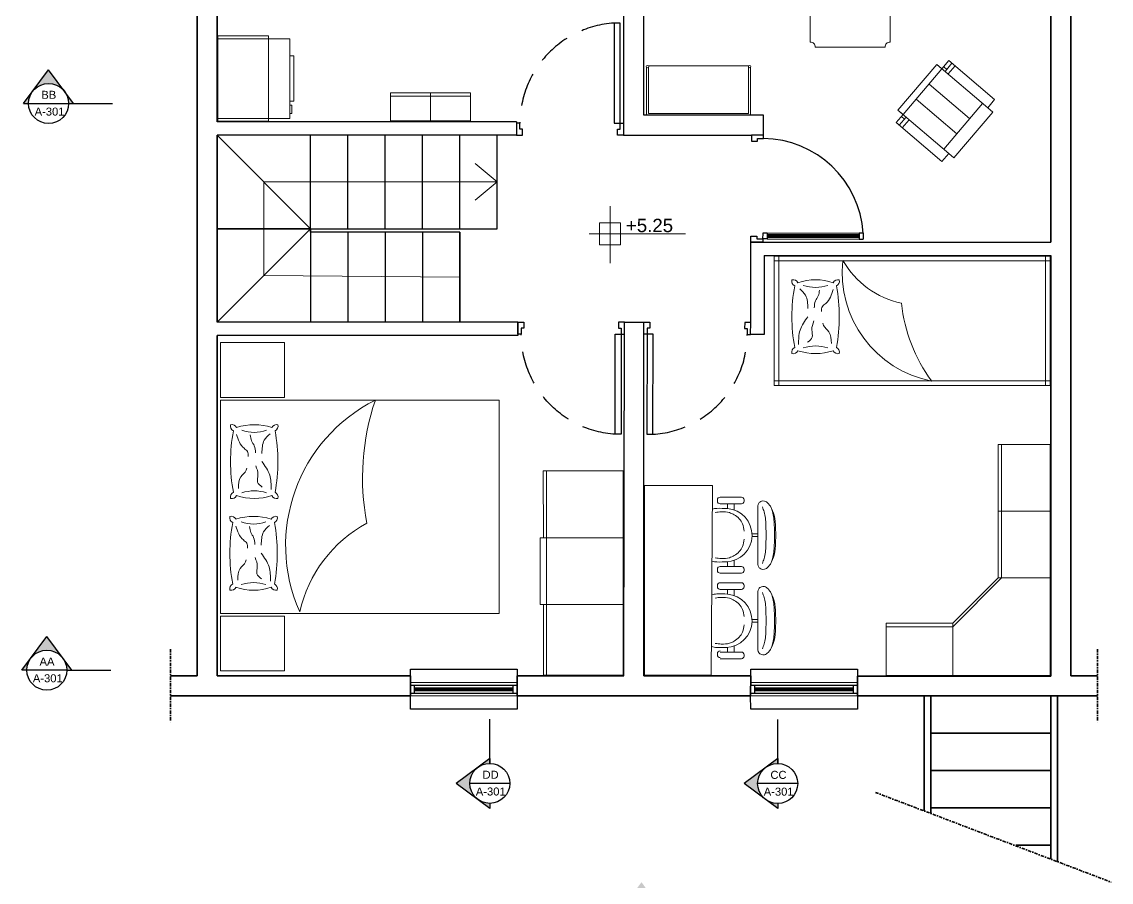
# Model space of a CAD drawing. Header units: millimetres. Extents: x 17951 to 20510, y 16877 to 18330.
# Drawn here: x 18543 to 19360, y 17362 to 18007 of the extents above; entities that cross this region are included whole.
import ezdxf

# ---------------------------------------------------------------- set-up
doc = ezdxf.new("R2010")
doc.units = ezdxf.units.MM
doc.linetypes.add('DASHDOT', pattern=[1, 0.5, -0.25, 0, -0.25])
doc.linetypes.add('HIDDEN', pattern=[0.375, 0.25, -0.125])
for name, color, linetype, lineweight in [('A-DOOR-FULL', 1, 'Continuous', 25), ('A-FLOR-STRS', 1, 'Continuous', 25), ('A-FLOR-STRS-EXTR', 1, 'Continuous', 35), ('A-FURN', 2, 'Continuous', 18), ('A-GLAZ-FULL', 4, 'Continuous', 25), ('A-WALL-FULL', 3, 'Continuous', 35), ('A-WALL-FULL-EXTR', 3, 'Continuous', 35), ('A-WALL-FULL-INTR', 1, 'Continuous', 25), ('QUOTE', 5, 'Continuous', 13)]:
    doc.layers.add(name, color=color, linetype=linetype, lineweight=lineweight)
doc.layers.add('SECT-SYMB', color=6, linetype='Continuous')
doc.styles.get("Standard").update_dxf_attribs({"font": 'arial.ttf'})

# ---------------------------------------------------------------- blocks, each defined once
blk = doc.blocks.new('DOOR-75')
for points in [[(-0.07, 0.84), (-0.07, 0.09), (-0.025, 0.09), (-0.025, 0.84), (-0.07, 0.84)], [(-0.775, 0.09), (-0.8, 0.09), (-0.8, 0), (-0.755, 0), (-0.755, 0.045), (-0.775, 0.045), (-0.775, 0.09)], [(-0.025, 0.09), (0, 0.09), (0, 0), (-0.045, 0), (-0.045, 0.045), (-0.025, 0.045), (-0.025, 0.09)]]:
    blk.add_lwpolyline(points)
at = {"linetype": 'HIDDEN'}
blk.add_arc((-0.0225, 0.089), 0.7525, 93.61808, 179.92486, dxfattribs=at)

msp = doc.modelspace()

# ---------------------------------------------------------------- hatches: boundary and pattern name
at = {"layer": 'SECT-SYMB'}
h = msp.add_hatch(color=6, dxfattribs=at)
h.dxf.hatch_style = 1
h.paths.add_polyline_path([(18563.44, 17970.58), (18551.42, 17954.38, -0.501749), (18575.47, 17954.38)])
h.paths.add_polyline_path([(18551.42, 17954.38), (18544.68, 17945.41), (18548.44, 17945.41, -0.16156)])
h.paths.add_polyline_path([(18575.47, 17954.38, -0.16156), (18578.44, 17945.41), (18582.21, 17945.41)])
h.paths.add_polyline_path([(18562.12, 17546), (18550.09, 17529.8, -0.501749), (18574.14, 17529.8)])
h.paths.add_polyline_path([(18550.09, 17529.8), (18543.35, 17520.83), (18547.12, 17520.83, -0.16156)])
h.paths.add_polyline_path([(18574.14, 17529.8, -0.16156), (18577.12, 17520.83), (18580.12, 17520.83), (18580.88, 17520.83)])
h.paths.add_polyline_path([(18885.21, 17448.03), (18869.01, 17436.01), (18885.21, 17423.98, -0.236806), (18879.18, 17436.01, -0.236806)])
h.paths.add_polyline_path([(18894.18, 17454.77), (18885.21, 17448.03, -0.16156), (18894.18, 17451.01)])
h.paths.add_polyline_path([(18894.18, 17421.01, -0.16156), (18885.21, 17423.98), (18894.18, 17417.24)])
h.paths.add_polyline_path([(19007.9, 17361.95), (18995.88, 17345.74, -0.501749), (19019.93, 17345.74)])
h.paths.add_polyline_path([(18995.88, 17345.74), (18989.14, 17336.78), (18992.9, 17336.78, -0.16156)])
h.paths.add_polyline_path([(19019.93, 17345.74, -0.16156), (19022.9, 17336.78), (19026.67, 17336.78)])
h.paths.add_polyline_path([(19094.99, 17435.9, -0.236806), (19101.02, 17447.93), (19084.82, 17435.9), (19101.02, 17423.88, -0.236806)])
h.paths.add_polyline_path([(19109.99, 17454.67), (19101.02, 17447.93, -0.16156), (19109.99, 17450.9)])
h.paths.add_polyline_path([(19109.99, 17420.9, -0.16156), (19101.02, 17423.88), (19109.99, 17417.14)])

# ---------------------------------------------------------------- linework, layer by layer
at = {"layer": 'A-DOOR-FULL'}
for p, q in [((19098.98, 17844.06), (19099, 17848.06)), ((19098.99, 17847.31), (19099, 17847.31)), ((19099, 17848.06), (19099, 17848.56)), ((19099, 17848.56), (19102, 17848.56)), ((19102, 17848.56), (19102, 17844.05)), ((19102, 17848.56), (19171, 17848.29)), ((19171, 17848.29), (19170.98, 17843.79)), ((19174, 17848.28), (19171, 17848.29)), ((19174, 17848.28), (19173.98, 17843.78)), ((19102, 17844.05), (19098.98, 17844.06)), ((19102, 17844.05), (19170.98, 17843.79)), ((19170.98, 17843.79), (19173.98, 17843.78))]:
    msp.add_line(p, q, dxfattribs=at)
for points in [[(19099.27, 17919.06), (19099.28, 17921.56), (19090.28, 17921.6), (19090.26, 17917.1), (19094.76, 17917.08), (19094.77, 17919.08), (19099.27, 17919.06)], [(19098.98, 17844.06), (19098.97, 17841.6), (19089.97, 17841.6), (19089.99, 17846.1), (19094.49, 17846.08), (19094.48, 17844.08), (19098.98, 17844.06)]]:
    msp.add_lwpolyline(points, dxfattribs=at)
msp.add_arc((19098.88, 17843.81), 75.25, 3.40187, 89.70865, dxfattribs=at)
at = {"layer": 'A-FLOR-STRS'}
for p, q in [((18759.75, 17851.6), (18689.75, 17921.6)), ((18759.75, 17851.6), (18759.75, 17921.6)), ((18787.75, 17851.6), (18787.75, 17921.6)), ((18815.75, 17851.6), (18815.75, 17921.6)), ((18843.75, 17851.6), (18843.75, 17921.6)), ((18871.75, 17851.6), (18871.75, 17921.6)), ((18899.75, 17851.6), (18899.75, 17921.6)), ((18759.75, 17851.6), (18689.75, 17851.6)), ((18689.75, 17851.6), (18874.25, 17851.6)), ((18759.75, 17851.6), (18689.75, 17781.6)), ((18759.75, 17851.6), (18759.75, 17781.6)), ((18759.75, 17849.1), (18759.75, 17851.6)), ((18787.75, 17849.1), (18787.75, 17781.6)), ((18815.75, 17849.1), (18815.75, 17781.6)), ((18843.75, 17849.1), (18843.75, 17781.6)), ((18871.75, 17849.1), (18871.75, 17781.6)), ((18874.25, 17851.6), (18899.75, 17851.6))]:
    msp.add_line(p, q, dxfattribs=at)
msp.add_lwpolyline([(18871.75, 17781.6), (18871.75, 17849.1), (18759.75, 17849.1)], dxfattribs=at)
at = {"layer": 'A-FLOR-STRS-EXTR'}
for p, q in [((19219.75, 17501.5), (19219.75, 17415.37)), ((19224.75, 17413.46), (19224.75, 17501.6)), ((19314.75, 17501.6), (19314.75, 17379.22)), ((19319.75, 17501.5), (19319.75, 17377.32)), ((19314.75, 17473.6), (19224.75, 17473.6)), ((19314.75, 17445.6), (19224.75, 17445.6)), ((19314.75, 17417.6), (19224.75, 17417.6)), ((19314.75, 17389.6), (19288.48, 17389.6))]:
    msp.add_line(p, q, dxfattribs=at)
at = {"layer": 'A-FURN'}
for p, q in [((19134.33, 18043.8), (19134.33, 17991.3)), ((19194.33, 17991.3), (19194.33, 18043.8)), ((19138.08, 17987.55), (19190.58, 17987.55)), ((19011.67, 17972.49), (19011.66, 17936.52)), ((19013.16, 17937.97), (19013.16, 17972.54)), ((19088.14, 17973.55), (19013.17, 17973.55)), ((19088.17, 17973.55), (19088.17, 17973.55)), ((19088.17, 17972.52), (19088.17, 17937.97)), ((19089.67, 17936.55), (19089.67, 17972.5)), ((18849.73, 17950.93), (18819.73, 17950.93)), ((18879.73, 17950.93), (18849.73, 17950.93)), ((19088.17, 17937.97), (19013.16, 17937.97)), ((19242.05, 17904.73), (19271.23, 17938.98)), ((19110.78, 17827.54), (19110.78, 17831.04)), ((19310.78, 17827.54), (19310.78, 17831.04)), ((19110.78, 17827.54), (19107.28, 17827.54)), ((19310.78, 17827.54), (19314.28, 17827.54)), ((19110.78, 17737.54), (19107.28, 17737.54)), ((19110.78, 17737.54), (19110.78, 17734.04)), ((19310.78, 17737.54), (19310.78, 17734.04)), ((19310.78, 17737.54), (19314.28, 17737.54)), ((18692.19, 17563.21), (18692.19, 17723.21)), ((18692.19, 17723.21), (18901.19, 17723.21)), ((18901.19, 17563.21), (18901.19, 17723.21)), ((18689.75, 17719.1), (18689.75, 17569.1)), ((19275.24, 17689.92), (19277.74, 17689.92)), ((19277.74, 17689.92), (19277.74, 17639.92)), ((18934.34, 17620.1), (18934.25, 17670.1)), ((18936.75, 17670.1), (18936.75, 17620.1)), ((19010.25, 17517.1), (19010.25, 17659.1)), ((19010.25, 17659.1), (19061.1, 17659.1)), ((19061.09, 17657.35), (19060.25, 17517.1)), ((19061.1, 17659.1), (19061.1, 17657.35)), ((19064.79, 17648.47), (19064.79, 17647.47)), ((19082.79, 17650.47), (19066.79, 17650.47)), ((19084.79, 17648.47), (19084.79, 17647.47)), ((19082.79, 17645.47), (19066.79, 17645.47)), ((19072.29, 17645.47), (19072.29, 17641.92)), ((19077.29, 17645.47), (19077.29, 17640.89)), ((19095.01, 17641.98), (19095.01, 17601.98)), ((19275.24, 17639.92), (19314.24, 17639.92)), ((19277.74, 17639.92), (19277.74, 17589.92)), ((18934.34, 17620.1), (18931.84, 17620.1)), ((18931.84, 17620.1), (18931.84, 17570.1)), ((18936.75, 17620.1), (18936.75, 17570.1)), ((19090.75, 17622.98), (19095.01, 17622.98)), ((19090.75, 17620.98), (19095.01, 17620.98)), ((19072.29, 17598.49), (19072.29, 17602.04)), ((19077.29, 17598.49), (19077.29, 17603.07)), ((19064.79, 17595.49), (19064.79, 17596.49)), ((19066.79, 17598.49), (19082.79, 17598.49)), ((19066.79, 17593.49), (19082.79, 17593.49)), ((19084.79, 17595.49), (19084.79, 17596.49)), ((19064.79, 17584.36), (19064.79, 17583.36)), ((19082.79, 17586.36), (19066.79, 17586.36)), ((19084.79, 17584.36), (19084.79, 17583.36)), ((19241.24, 17553.42), (19277.74, 17589.92)), ((19275.24, 17589.92), (19314.24, 17589.92)), ((19082.79, 17581.36), (19066.79, 17581.36)), ((19072.29, 17581.36), (19072.29, 17577.82)), ((19077.29, 17581.36), (19077.29, 17576.78)), ((19095.01, 17577.87), (19095.01, 17537.87)), ((18931.84, 17570.1), (18934.34, 17570.1)), ((18934.34, 17570.1), (18934.44, 17517.1)), ((18936.75, 17570.1), (18936.75, 17516.6)), ((18901.19, 17563.21), (18692.19, 17563.21)), ((19090.75, 17558.87), (19095.01, 17558.87)), ((19090.75, 17556.87), (19095.01, 17556.87)), ((19191.24, 17553.42), (19241.24, 17553.42)), ((19241.24, 17555.92), (19241.24, 17516.92)), ((19066.79, 17534.39), (19082.79, 17534.39)), ((19072.29, 17534.39), (19072.29, 17537.93)), ((19077.29, 17534.39), (19077.29, 17538.96)), ((19064.79, 17532.25), (19064.79, 17533.25)), ((19066.79, 17529.39), (19082.79, 17529.39)), ((19084.79, 17531.39), (19084.79, 17532.39)), ((19060.25, 17517.1), (19010.25, 17517.1))]:
    msp.add_line(p, q, dxfattribs=at)
for points in [[(18690.31, 17996.06), (18728.31, 17996.06), (18728.31, 17932.06), (18690.31, 17932.06), (18690.31, 17996.06)], [(18690.31, 17934.26), (18690.31, 17993.86), (18744.31, 17993.86), (18744.31, 17934.26), (18690.31, 17934.26)], [(18744.61, 17947.06), (18744.31, 17947.06), (18747.31, 17947.06), (18747.31, 17964.06), (18747.31, 17981.06), (18744.31, 17981.06)], [(19203.99, 17937.15), (19198.8, 17931.06), (19233.06, 17901.88), (19238.25, 17907.97), (19200.18, 17940.39), (19229.36, 17974.65), (19267.42, 17942.23), (19272.61, 17948.32), (19238.36, 17977.5), (19233.17, 17971.4)], [(19203.99, 17937.15), (19200.18, 17940.39), (19229.36, 17974.65), (19233.17, 17971.4)], [(19203.99, 17937.15), (19233.17, 17971.4)], [(19223.44, 17959.99), (19253.89, 17934.05)], [(18819.73, 17953.43), (18819.73, 17932.43), (18849.73, 17932.43), (18849.73, 17953.43), (18819.73, 17953.43)], [(18849.73, 17953.43), (18849.73, 17932.43), (18879.73, 17932.43), (18879.73, 17953.43), (18849.73, 17953.43)], [(18744.31, 17944.14), (18745.81, 17944.14), (18745.81, 17937.91), (18744.31, 17937.91)], [(19213.71, 17948.57), (19244.17, 17922.63)], [(19267.42, 17942.23), (19271.23, 17938.98)], [(19238.25, 17907.97), (19242.05, 17904.73)], [(19314.28, 17734.04), (19107.28, 17734.04), (19107.28, 17831.04), (19314.28, 17831.04), (19314.28, 17734.04)], [(18994.25, 17517.1), (18994.25, 17670.1), (18934.25, 17670.1)], [(18994.02, 17620.1), (18934.34, 17620.1)], [(18934.34, 17570.1), (18994.21, 17570.1)], [(18934.25, 17517.1), (18994.2, 17517.21)]]:
    msp.add_lwpolyline(points, dxfattribs=at)
for points, elevation in [([(19235.45, 17969.46), (19240.64, 17975.55)], 47), ([(19236.75, 17970.98), (19234.46, 17972.93)], 47), ([(19237.74, 17967.51), (19242.92, 17973.6)], 67), ([(19234.44, 17911.21), (19263.62, 17945.47)], 37.5), ([(19201.08, 17929.11), (19206.27, 17935.2)], 64), ([(19204.97, 17933.68), (19202.69, 17935.63)], 47), ([(19203.37, 17927.17), (19208.56, 17933.26)], 67)]:
    msp.add_lwpolyline(points, dxfattribs=dict(at, elevation=elevation))
for points in [[(19310.78, 17737.54), (19110.78, 17737.54), (19110.78, 17827.54), (19310.78, 17827.54)], [(18692.19, 17766.21), (18692.19, 17725.21), (18740.19, 17725.21), (18740.19, 17766.21)], [(19191.24, 17516.92), (19314.24, 17516.92), (19314.24, 17689.92), (19275.24, 17689.92), (19275.24, 17589.92), (19241.24, 17555.92), (19191.24, 17555.92)], [(18692.19, 17561.21), (18692.19, 17520.21), (18740.19, 17520.21), (18740.19, 17561.21)]]:
    msp.add_lwpolyline(points, close=True, dxfattribs=at)
for points in [[(19202.83, 17795.73, 0.134525), (19225.48, 17737.42, -0.392632), (19158.93, 17827.84, 0.214426)], [(18802, 17631.02, -0.129648), (18808.42, 17723.21, 0.401009), (18751.73, 17564.61, -0.214426)]]:
    msp.add_lwpolyline(points, format="xyb", close=True, dxfattribs=at)
for centre in [(19012.4, 17973.05), (19088.93, 17973.04)]:
    msp.add_circle(centre, 0.918, dxfattribs=at)
for centre, radius, start, end in [((19134.74, 17987.97), 3.36, 352.85944, 97.14056), ((19193.91, 17987.97), 3.36, 82.85944, 187.14056), ((19066.79, 17648.47), 2, 90, 180), ((19082.79, 17648.47), 2, 0, 90), ((19066.79, 17647.47), 2, 180, 270), ((19070.77, 17621.98), 20, 271.39865, 85.66184), ((19082.79, 17647.47), 2, 270, 0), ((19066.79, 17596.49), 2, 90, 180), ((19066.79, 17595.49), 2, 180, 270), ((19082.79, 17596.49), 2, 0, 90), ((19082.79, 17595.49), 2, 270, 0), ((19066.79, 17584.36), 2, 90, 180), ((19066.79, 17583.36), 2, 180, 270), ((19082.79, 17584.36), 2, 0, 90), ((19082.79, 17583.36), 2, 270, 0), ((19070.77, 17557.87), 20, 271.39865, 85.66184), ((19066.79, 17533.25), 2, 90, 180), ((19082.79, 17532.39), 2, 0, 90), ((19066.79, 17532.25), 2, 180, 270), ((19082.79, 17531.39), 2, 270, 0)]:
    msp.add_arc(centre, radius, start, end, dxfattribs=at)
at = {"layer": 'A-FURN', "ltscale": 0.2}
for centre, radius, start, end in [((19124.49, 17812.28), 4, 165.51665, 244.20995), ((19121.62, 17809.41), 4, 25.79005, 104.48335), ((19138.4, 17772.25), 41.07, 71.28525, 108.71475), ((19155.17, 17809.41), 4, 75.51665, 154.20995), ((19152.3, 17812.28), 4, 295.79005, 14.48335), ((19246.02, 17785.66), 125.4, 169.42346, 190.57654), ((19138.4, 17836.1), 28.51, 251.15984, 288.84016), ((19030.77, 17785.66), 125.4, 349.42346, 10.57654), ((19124.49, 17759.05), 4, 115.79005, 194.48335), ((19138.4, 17735.23), 28.51, 71.15984, 108.84016), ((19152.3, 17759.05), 4, 345.51665, 64.20995), ((19121.62, 17761.92), 4, 255.51665, 334.20995), ((19138.4, 17799.07), 41.07, 251.28525, 288.71475), ((19155.17, 17761.92), 4, 205.79005, 284.48335), ((18703.68, 17703.71), 4, 165.51665, 244.20995), ((18700.81, 17700.84), 4, 25.79005, 104.48335), ((18825.21, 17677.1), 125.4, 169.42346, 190.57654), ((18717.59, 17663.69), 41.07, 71.28525, 108.71475), ((18717.59, 17727.53), 28.51, 251.15984, 288.84016), ((18734.36, 17700.84), 4, 75.51665, 154.20995), ((18731.49, 17703.71), 4, 295.79005, 14.48335), ((18609.96, 17677.1), 125.4, 349.42346, 10.57654), ((18703.68, 17650.48), 4, 115.79005, 194.48335), ((18700.81, 17653.35), 4, 255.51665, 334.20995), ((18717.59, 17690.51), 41.07, 251.28525, 288.71475), ((18717.59, 17626.67), 28.51, 71.15984, 108.84016), ((18734.36, 17653.35), 4, 205.79005, 284.48335), ((18731.49, 17650.48), 4, 345.51665, 64.20995), ((18703.2, 17635.02), 4, 165.51665, 244.20995), ((18700.33, 17632.15), 4, 25.79005, 104.48335), ((18717.1, 17594.99), 41.07, 71.28525, 108.71475), ((18733.87, 17632.15), 4, 75.51665, 154.20995), ((18731.01, 17635.02), 4, 295.79005, 14.48335), ((18824.73, 17608.4), 125.4, 169.42346, 190.57654), ((18717.1, 17658.83), 28.51, 251.15984, 288.84016), ((18609.47, 17608.4), 125.4, 349.42346, 10.57654), ((18703.2, 17581.79), 4, 115.79005, 194.48335), ((18717.1, 17557.97), 28.51, 71.15984, 108.84016), ((18731.01, 17581.79), 4, 345.51665, 64.20995), ((18700.33, 17584.66), 4, 255.51665, 334.20995), ((18717.1, 17621.81), 41.07, 251.28525, 288.71475), ((18733.87, 17584.66), 4, 205.79005, 284.48335)]:
    msp.add_arc(centre, radius, start, end, dxfattribs=at)
for points in [[(19126.53, 17806.51), (19130.83, 17801.72), (19132.66, 17791.79)], [(19141.34, 17805.63), (19140.39, 17801.19), (19138.32, 17797.51), (19137.38, 17792.28)], [(19151.64, 17806.03), (19146.03, 17795.63), (19143.48, 17793.28), (19142.87, 17789.51)], [(19125.64, 17764.87), (19126.77, 17775.5), (19132.68, 17785.68)], [(19132.47, 17766.5), (19135.86, 17770.32), (19135.62, 17775.76), (19137.19, 17782.48)], [(19150.23, 17765.6), (19148.4, 17774.31), (19144.41, 17779.14), (19143.82, 17780.84)], [(18704.34, 17697.47), (18709.95, 17687.06), (18712.51, 17684.71), (18713.12, 17680.94)], [(18729.45, 17697.95), (18725.15, 17693.15), (18723.33, 17683.23)], [(18714.64, 17697.07), (18715.59, 17692.62), (18717.66, 17688.94), (18718.6, 17683.72)], [(18723.52, 17657.94), (18720.13, 17661.76), (18720.37, 17667.19), (18718.79, 17673.92)], [(18730.34, 17656.31), (18729.21, 17666.94), (18723.3, 17677.11)], [(18705.76, 17657.03), (18707.59, 17665.74), (18711.57, 17670.57), (18712.16, 17672.27)], [(18703.86, 17628.77), (18709.46, 17618.37), (18712.02, 17616.01), (18712.63, 17612.25)], [(18714.15, 17628.37), (18715.11, 17623.93), (18717.17, 17620.25), (18718.11, 17615.02)], [(18728.97, 17629.25), (18724.67, 17624.46), (18722.84, 17614.53)], [(18729.86, 17587.61), (18728.72, 17598.24), (18722.81, 17608.42)], [(18705.27, 17588.34), (18707.1, 17597.05), (18711.08, 17601.88), (18711.67, 17603.57)], [(18723.03, 17589.24), (18719.64, 17593.06), (18719.88, 17598.5), (18718.3, 17605.22)]]:
    msp.add_spline(points, degree=3, dxfattribs=at)
at = {"layer": 'A-FURN'}
for points, knots in [([(19060.99, 17641.53), (19062.1, 17641.83), (19066.01, 17642.24), (19069.71, 17642.05), (19072.29, 17641.92)], [23.313167, 23.313167, 23.313167, 23.313167, 26.734791, 34.56177, 34.56177, 34.56177, 34.56177]), ([(19060.76, 17602.49), (19061.94, 17602.15), (19065.93, 17601.71), (19069.71, 17601.9), (19072.29, 17602.04)], [23.072134, 23.072134, 23.072134, 23.072134, 26.734791, 34.56177, 34.56177, 34.56177, 34.56177]), ([(19060.61, 17577.32), (19061.83, 17577.69), (19065.88, 17578.14), (19069.71, 17577.95), (19072.29, 17577.82)], [22.915473, 22.915473, 22.915473, 22.915473, 26.734791, 34.56177, 34.56177, 34.56177, 34.56177]), ([(19060.38, 17538.5), (19061.66, 17538.07), (19065.8, 17537.6), (19069.71, 17537.8), (19072.29, 17537.93)], [22.671546, 22.671546, 22.671546, 22.671546, 26.734791, 34.56177, 34.56177, 34.56177, 34.56177])]:
    msp.add_open_spline(points, degree=3, knots=knots, dxfattribs=at)
for points in [[(19104.5, 17643.62), (19102.77, 17645.82), (19100.02, 17647.56), (19097.92, 17647.38), (19095.77, 17645.88), (19095.17, 17643.86), (19095.01, 17641.98)], [(19098.57, 17643.14), (19099.19, 17641.33), (19100.37, 17637.32), (19100.99, 17632.25), (19101.27, 17621.98)], [(19104.5, 17643.62), (19106.59, 17639.16), (19108.24, 17629.8), (19108.62, 17621.98)], [(19104.5, 17643.62), (19105.5, 17641.33), (19106.68, 17637.32), (19107.3, 17632.25), (19107.58, 17621.98)], [(19063.16, 17639), (19067.74, 17639.45), (19073.76, 17638.89), (19077.47, 17637.25), (19083.64, 17630.45), (19084.95, 17625.08)], [(19063.16, 17604.96), (19067.74, 17604.51), (19073.76, 17605.06), (19077.47, 17606.71), (19083.64, 17613.51), (19084.95, 17618.88)], [(19098.57, 17600.82), (19099.19, 17602.63), (19100.37, 17606.63), (19100.99, 17611.71), (19101.27, 17621.98)], [(19104.5, 17600.33), (19106.59, 17604.79), (19108.24, 17614.16), (19108.62, 17621.98)], [(19104.5, 17600.33), (19105.5, 17602.63), (19106.68, 17606.63), (19107.3, 17611.71), (19107.58, 17621.98)], [(19104.5, 17600.33), (19102.77, 17598.14), (19100.02, 17596.4), (19097.92, 17596.58), (19095.77, 17598.08), (19095.17, 17600.1), (19095.01, 17601.98)], [(19104.5, 17579.52), (19102.77, 17581.71), (19100.02, 17583.45), (19097.92, 17583.27), (19095.77, 17581.77), (19095.17, 17579.75), (19095.01, 17577.87)], [(19063.16, 17574.89), (19067.74, 17575.34), (19073.76, 17574.79), (19077.47, 17573.14), (19083.64, 17566.34), (19084.95, 17560.98)], [(19098.57, 17579.03), (19099.19, 17577.23), (19100.37, 17573.22), (19100.99, 17568.14), (19101.27, 17557.87)], [(19104.5, 17579.52), (19106.59, 17575.06), (19108.24, 17565.7), (19108.62, 17557.87)], [(19104.5, 17579.52), (19105.5, 17577.23), (19106.68, 17573.22), (19107.3, 17568.14), (19107.58, 17557.87)], [(19063.16, 17540.85), (19067.74, 17540.4), (19073.76, 17540.96), (19077.47, 17542.61), (19083.64, 17549.41), (19084.95, 17554.77)], [(19098.57, 17536.71), (19099.19, 17538.52), (19100.37, 17542.53), (19100.99, 17547.61), (19101.27, 17557.87)], [(19104.5, 17536.23), (19106.59, 17540.69), (19108.24, 17550.05), (19108.62, 17557.87)], [(19104.5, 17536.23), (19105.5, 17538.52), (19106.68, 17542.53), (19107.3, 17547.61), (19107.58, 17557.87)], [(19104.5, 17536.23), (19102.77, 17534.04), (19100.02, 17532.3), (19097.92, 17532.48), (19095.77, 17533.98), (19095.17, 17535.99), (19095.01, 17537.87)]]:
    msp.add_spline(points, degree=3, dxfattribs=at)
at = {"layer": 'A-GLAZ-FULL'}
for p, q in [((19102, 17847.31), (19171, 17847.31)), ((19102, 17846.31), (19170.99, 17846.31)), ((19102, 17845.31), (19170.99, 17845.31)), ((18834.75, 17509.6), (18837.75, 17509.6)), ((18837.75, 17509.6), (18911.75, 17509.6)), ((18911.75, 17509.6), (18914.75, 17509.6)), ((19089.75, 17509.5), (19092.75, 17509.5)), ((19092.75, 17509.5), (19166.75, 17509.5)), ((19166.75, 17509.5), (19169.75, 17509.5)), ((18834.75, 17503.6), (18837.75, 17503.6)), ((18837.75, 17507.6), (18911.75, 17507.6)), ((18837.75, 17506.6), (18911.75, 17506.6)), ((18837.75, 17505.6), (18911.75, 17505.6)), ((18837.75, 17503.6), (18911.75, 17503.6)), ((18911.75, 17503.6), (18914.75, 17503.6)), ((19089.75, 17503.5), (19092.75, 17503.5)), ((19092.75, 17507.5), (19166.75, 17507.5)), ((19092.75, 17506.5), (19166.75, 17506.5)), ((19092.75, 17505.5), (19166.75, 17505.5)), ((19092.75, 17503.5), (19166.75, 17503.5)), ((19166.75, 17503.5), (19169.75, 17503.5))]:
    msp.add_line(p, q, dxfattribs=at)
at = {"layer": 'A-GLAZ-FULL', "ltscale": 0.001}
for p, q in [((18837.75, 17503.6), (18837.75, 17509.6)), ((18911.75, 17503.6), (18911.75, 17509.6)), ((19092.75, 17503.5), (19092.75, 17509.5)), ((19166.75, 17503.5), (19166.75, 17509.5))]:
    msp.add_line(p, q, dxfattribs=at)
at = {"layer": 'A-WALL-FULL'}
for p, q in [((19314.75, 17841.6), (19314.75, 17851.6)), ((19314.75, 17781.6), (19314.75, 17771.6)), ((19329.75, 17501.6), (19314.75, 17501.6))]:
    msp.add_line(p, q, dxfattribs=at)
at = {"layer": 'A-WALL-FULL-EXTR'}
for p, q in [((19314.75, 17841.6), (19314.75, 18101.6)), ((18674.75, 17516.6), (18674.75, 18086.6)), ((18689.75, 17931.6), (18689.75, 18086.6)), ((19329.75, 18086.6), (19329.75, 17516.6)), ((18689.75, 17781.6), (18689.75, 17921.6)), ((19314.75, 17516.42), (19314.75, 17831.45)), ((18689.75, 17516.6), (18689.75, 17771.6)), ((18674.75, 17516.6), (18654.75, 17516.6)), ((18834.75, 17516.6), (18689.75, 17516.6)), ((18834.75, 17501.6), (18834.75, 17516.6)), ((18914.75, 17501.6), (18914.75, 17516.6)), ((18914.75, 17516.6), (18994.75, 17516.6)), ((19009.75, 17516.6), (19089.75, 17516.6)), ((19089.73, 17501.5), (19089.75, 17516.6)), ((19169.75, 17501.5), (19169.75, 17516.42)), ((19169.75, 17516.42), (19314.75, 17516.42)), ((19329.75, 17516.6), (19349.75, 17516.6)), ((18674.75, 17501.6), (18654.75, 17501.6)), ((18674.75, 17501.6), (18834.75, 17501.6)), ((18914.75, 17501.6), (18994.75, 17501.6)), ((18994.75, 17501.6), (19089.75, 17501.5)), ((19169.75, 17501.5), (19314.75, 17501.5)), ((19329.75, 17501.6), (19349.75, 17501.6))]:
    msp.add_line(p, q, dxfattribs=at)
at = {"layer": 'A-WALL-FULL-EXTR', "linetype": 'DASHDOT', "ltscale": 5}
for p, q in [((18654.75, 17536.6), (18654.75, 17481.6)), ((19349.75, 17536.6), (19349.75, 17481.6)), ((19183.32, 17429.23), (19360.02, 17361.99))]:
    msp.add_line(p, q, dxfattribs=at)
at = {"layer": 'A-WALL-FULL-INTR'}
for p, q in [((19009.75, 17973.64), (19009.75, 18101.6)), ((18994.3, 18086.6), (18994.3, 17930.6)), ((19009.75, 17936.56), (19009.74, 17974.2)), ((19099.33, 17936.56), (19009.75, 17936.56)), ((19099.28, 17921.56), (19099.33, 17936.56)), ((18914.3, 17931.6), (18689.75, 17931.6)), ((18914.3, 17931.6), (18914.3, 17921.6)), ((18914.3, 17921.6), (18689.75, 17921.6)), ((18994.3, 17921.6), (19009.75, 17921.6)), ((19009.75, 17921.6), (19090.28, 17921.6)), ((19089.75, 17781.29), (19089.97, 17841.6)), ((19089.97, 17841.6), (19314.75, 17841.6)), ((19099.97, 17831.45), (19099.97, 17772.29)), ((19099.97, 17831.45), (19314.75, 17831.45)), ((18915.25, 17781.6), (18689.75, 17781.6)), ((18994.75, 17516.6), (18995.25, 17781.6)), ((18995.25, 17781.6), (19009.75, 17781.6)), ((19009.75, 17636.6), (19009.75, 17781.6)), ((18915.25, 17771.6), (18689.75, 17771.6)), ((19099.97, 17772.29), (19089.71, 17772.29)), ((19009.75, 17516.6), (19009.75, 17636.6))]:
    msp.add_line(p, q, dxfattribs=at)
msp.add_lwpolyline([(18915.25, 17781.6), (18915.25, 17771.6)], dxfattribs=at)
at = {"layer": 'QUOTE'}
for p, q in [((18899.75, 17886.6), (18883.11, 17900.32)), ((18724.75, 17816.6), (18724.75, 17886.6)), ((18724.75, 17886.6), (18899.75, 17886.6)), ((18899.75, 17886.6), (18883.11, 17872.88)), ((18871.75, 17815.35), (18724.75, 17816.6)), ((18914.75, 17511.6), (18834.75, 17511.6)), ((19169.75, 17511.5), (19089.75, 17511.5)), ((18914.75, 17501.6), (18834.75, 17501.6)), ((19169.75, 17501.5), (19089.75, 17501.5))]:
    msp.add_line(p, q, dxfattribs=at)
for points in [[(18984.35, 17825.75), (18984.35, 17855.93), (18984.35, 17868.4)], [(19040.82, 17847.73), (18984.35, 17847.73), (18968.59, 17847.73)]]:
    msp.add_lwpolyline(points, dxfattribs=at)
msp.add_lwpolyline([(18992.23, 17839.53), (18976.47, 17839.53), (18976.47, 17855.93), (18992.23, 17855.93)], close=True, dxfattribs=at)
at = {"layer": 'SECT-SYMB'}
for p, q in [((18544.68, 17945.41), (18563.44, 17970.58)), ((18582.21, 17945.41), (18563.44, 17970.58)), ((18544.68, 17945.41), (18582.21, 17945.41)), ((18578.44, 17945.41), (18581.44, 17945.41)), ((18581.44, 17945.41), (18611.44, 17945.41)), ((18543.35, 17520.83), (18562.12, 17546)), ((18580.88, 17520.83), (18562.12, 17546)), ((18547.12, 17520.83), (18543.35, 17520.83)), ((18577.12, 17520.83), (18547.12, 17520.83)), ((18577.12, 17520.83), (18580.12, 17520.83)), ((18580.12, 17520.83), (18610.12, 17520.83)), ((18834.75, 17516.6), (18834.75, 17521.6)), ((18834.75, 17521.6), (18914.75, 17521.6)), ((18914.75, 17521.6), (18914.75, 17516.42)), ((19089.75, 17516.6), (19089.75, 17521.6)), ((19089.75, 17521.6), (19169.75, 17521.6)), ((19169.75, 17521.6), (19169.75, 17516.42)), ((18834.75, 17491.5), (18834.73, 17501.5)), ((18914.75, 17501.5), (18914.75, 17491.5)), ((19089.75, 17491.5), (19089.73, 17501.5)), ((19169.75, 17501.5), (19169.75, 17491.5)), ((18914.75, 17491.5), (18834.75, 17491.5)), ((19169.75, 17491.5), (19089.75, 17491.5)), ((18894.18, 17454.01), (18894.18, 17484.01)), ((19109.99, 17453.9), (19109.99, 17483.9)), ((18894.18, 17454.77), (18869.01, 17436.01)), ((18894.18, 17454.77), (18894.18, 17451.01)), ((18894.18, 17451.01), (18894.18, 17454.01)), ((19109.99, 17454.67), (19084.82, 17435.9)), ((19109.99, 17454.67), (19109.99, 17450.9)), ((19109.99, 17450.9), (19109.99, 17453.9)), ((18894.18, 17417.24), (18869.01, 17436.01)), ((18909.18, 17436.01), (18879.18, 17436.01)), ((19109.99, 17417.14), (19084.82, 17435.9)), ((19124.99, 17435.9), (19094.99, 17435.9)), ((18894.18, 17421.01), (18894.18, 17417.24)), ((19109.99, 17420.9), (19109.99, 17417.14))]:
    msp.add_line(p, q, dxfattribs=at)
for centre in [(18563.44, 17945.41), (18562.12, 17520.83), (18894.18, 17436.01), (19109.99, 17435.9)]:
    msp.add_circle(centre, 15, dxfattribs=at)

# ---------------------------------------------------------------- block references
at = {"layer": 'A-DOOR-FULL', "xscale": 100, "yscale": 100, "zscale": 100}
msp.add_blockref('DOOR-75', (18994.3, 17921.6), dxfattribs=at)
at = {"layer": 'A-DOOR-FULL'}
for p, xscale, yscale, zscale, rotation in [((18995.25, 17781.6), -100, 100, 100, 180), ((19009.75, 17781.6), 99.99999999999999, 99.99999999999999, 99.99999999999999, 179.7837897678387)]:
    msp.add_blockref('DOOR-75', p, dxfattribs=dict(at, xscale=xscale, yscale=yscale, zscale=zscale, rotation=rotation))

# ---------------------------------------------------------------- texts
at = {"layer": 'QUOTE', "insert": (18996.23, 17859.01), "char_height": 10, "attachment_point": 1}
msp.add_mtext('+5.25', dxfattribs=at)
at = {"layer": 'SECT-SYMB'}
for s, p in [('BB', (18558, 17948.89)), ('A-301', (18552.99, 17936.33)), ('AA', (18556.67, 17524.31)), ('A-301', (18551.66, 17511.75)), ('DD', (18888.73, 17439.49)), ('CC', (19104.55, 17439.39)), ('A-301', (18883.72, 17426.92)), ('A-301', (19099.53, 17426.82))]:
    msp.add_text(s, height=6, dxfattribs=at).set_placement(p)

doc.saveas('drawing.dxf')
